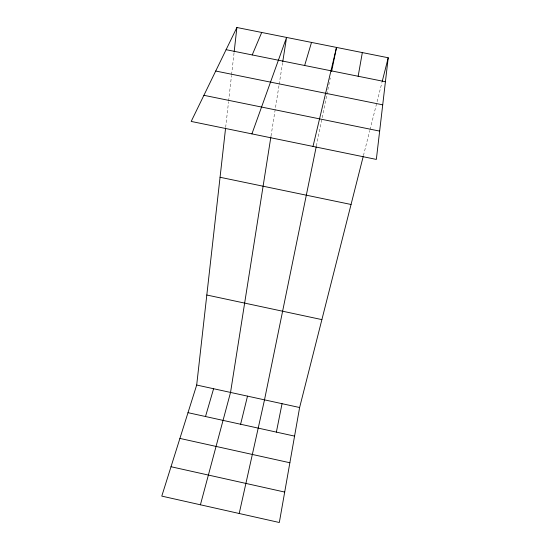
<?xml version="1.0" encoding="UTF-8"?>
<svg xmlns="http://www.w3.org/2000/svg" width="550" height="550" viewBox="0 0 550 550"><rect width="100%" height="100%" fill="white"/><g stroke="black" fill="none" stroke-linecap="round" stroke-linejoin="round"><path stroke-width="0.41" stroke-dasharray="2.75 2.06" d="M225.665 127.373L228.525 101.956M228.621 101.104L231.495 75.522M231.591 74.669L234.073 52.635M271.026 135.953L279.049 85.147M279.18 84.294L282.638 62.404M316.374 145.977L326.734 95.26M326.899 94.442L329.416 82.136M329.918 79.667L330.261 78.017M363.426 155.629L369.799 130.481M369.999 129.669L381.975 82.397"/><path stroke-width="0.82" d="M363.22 156.441L299.619 407.522L279.324 522.5L161.782 496.114L196.687 385.034L225.576 128.205M234.163 51.796L236.899 27.5L388.217 57.757L376.344 159.417L191.194 121.433L236.899 27.5M270.896 136.806L230.539 392.432L200.413 504.79M282.769 61.573L286.577 37.434L251.914 133.891M358.153 76.251L362.333 52.58M276.375 432.107L282.047 403.679M316.209 146.795L264.502 399.85L239.202 513.494M331.609 71.397L336.511 47.417L313.005 146.424M240.611 424.243L247.507 396.138M382.181 81.572L388.217 57.757M205.508 416.522L213.599 388.733M304.645 65.484L311.513 42.419M252.216 54.938L261.704 32.464M226.105 49.686L385.419 81.737M215.717 71.032L382.717 104.83M203.906 95.308L379.651 131.106M220.055 177.272L351.051 204.476M206.814 295.013L321.887 319.612M196.687 385.034L299.619 407.522M188.004 412.672L294.573 436.116M179.912 438.419L289.871 462.756M171.016 466.73L284.694 492.064"/></g></svg>
